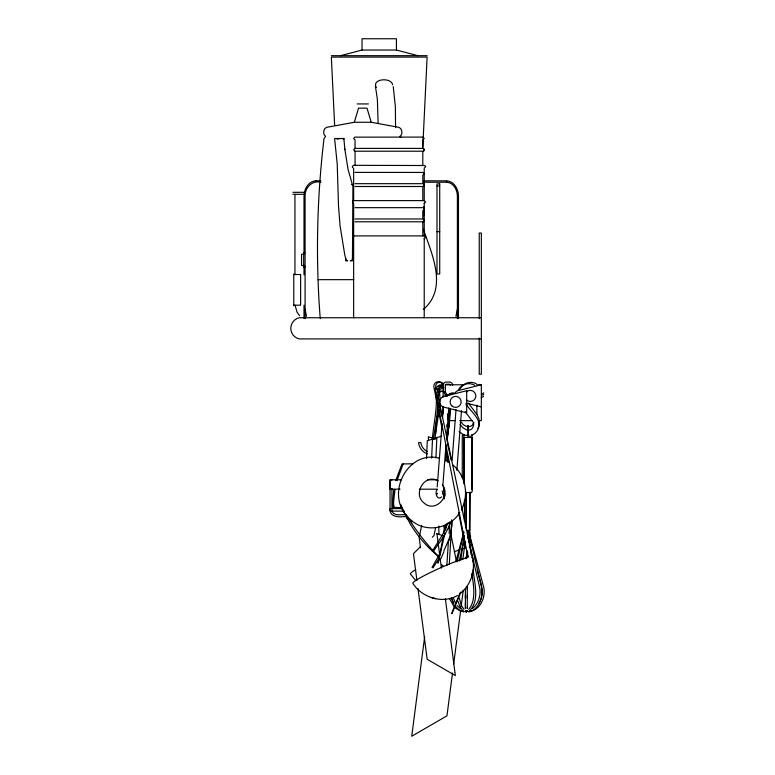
<?xml version="1.0" encoding="UTF-8"?>
<svg xmlns="http://www.w3.org/2000/svg" width="775" height="775" viewBox="0 0 775 775"><rect width="100%" height="100%" fill="white"/><g stroke="black" fill="none" stroke-linecap="round" stroke-linejoin="round"><path stroke-width="1.16" d="M401.973 507.635L392.654 507.431L393.748 489.461M465.397 607.28L465.397 608.365L465.397 589.32M465.397 605.963L465.397 603.551M465.397 598.164L465.397 595.268M466.211 610.962L466.211 611.901L466.705 610.962M467.277 607.28L467.277 608.365L467.277 586.346L467.277 589.32M467.277 598.164L467.277 595.268M467.645 534.76L467.926 530.681M468.081 538.732L467.926 530.701L467.829 531.398M445.702 460.447L446.632 445.518M395.589 127.642L395.357 106.504L393.235 86.587M449.142 422.956L449.355 415.981M447.553 419.633L447.756 413.714M449.82 409.491L449.432 420.999L447.049 439.58M438.137 409.801L438.262 406.4M426.512 458.616L427.296 440.743L441.411 436.17M431.656 458.122L432.498 439.057M435.957 457.957L436.848 437.642M422.792 147.153L427.112 57.098L331.351 57.098L334.645 125.54M445.664 460.97L446.39 449.548M446.855 565.537L448.522 539.565M449.355 526.583L449.577 523.038M449.297 564.568L451.835 520.839M449.132 533.433L449.645 526.409M438.078 402.07L434.998 439.532M441.595 496.901C437.41 501.125 434.475 492.803 436.993 489.655M437.207 486.981L442.099 423.634M442.564 417.609L443.407 406.778M442.922 484.53L445.983 444.869M446.536 437.71L448.841 407.902M452.116 460.205L456.02 409.646M456.863 470.27L461.474 410.653M432.363 438.805C433.797 422.113 438.292 405.218 435.502 388.449L439.444 385.02L443.155 384.758M438.253 399.978L438.03 394.62L439.706 394.959M433.38 439.202L436.926 416.243L435.637 433.893L439.086 409.936M439.444 405.548L440.006 398.612L439.299 390.038L442.293 388.081A5.793 5.793 0 0 1 443.998 387.82M446.807 439.231L449.122 425.339L450.449 409.113M457.395 309.254L455.933 316.316M447.03 441.314L448.88 425.252M468.991 542.423L469.359 536.881L468.72 531.514M446.768 426.608L447.068 424.293M394.407 507.315C392.353 504.796 394.814 493.811 394.979 489.461M412.155 733.014L411.728 736.25L446.952 715.838L452.513 673M412.242 732.307L424.652 636.788M453.695 663.913L460.65 610.342M461.096 606.903L463.256 590.317M460.805 560.267L464.147 535.486M462.84 559.317L465.223 541.618M466.908 610.962L466.443 611.901L465.581 610.962M445.557 530.168L446.565 523.842M445.46 524.452L443.91 533.074M473.603 424.468L473.757 421.949M478.843 424.429L479.279 421.968M465.804 558.794L467.373 551.219M469.476 546.143L470.551 536.881L469.456 529.654M466.976 553.282L467.412 551.064M449.19 529.403L449.878 521.759M448.861 540.708L451.932 525.518L451.738 519.841M421.697 525.276L419.188 537.627L420.505 547.789M435.647 527.397L433.971 535.632L432.305 537.288M444.85 533.51L438.185 562.999L443.222 536.426M436.567 495.128L436.722 494.421M448.212 522.583L442.554 534.74L432.324 551.093L433.341 551.354L444.201 535.825L449.481 525.489M469.418 546.646L469.931 544.35L469.311 544.399M449.151 526.971L450.033 523.018M467.093 610.962L466.686 611.775M467.209 610.962L466.337 611.901L465.397 610.962M457.076 561.846L463.838 532.9M459.188 561.081L463.508 542.568M466.86 557.884L467.635 554.522M390.338 510.948L389.709 509.853L390.338 508.768M389.709 509.853L389.883 509.233M467.499 430.222L467.935 425.601L468.371 428.866M468.371 426.037L467.499 426.037M467.713 436.112L468.148 428.565L468.584 436.112M468.584 429.001L467.713 429.001M473.477 561.856L473.622 558.969L471.888 557.264M467.277 610.962L466.279 611.901L465.465 610.962M455.787 561.817L463.915 531.708M472.75 561.701L473.012 559.482L472.256 558.281M325.577 136.322C322.478 134.714 323.291 128.369 326.624 127.342L354.32 122.276L358.554 108.161L367.011 108.161L371.244 122.276L398.941 127.342C402.273 128.369 403.087 134.714 399.987 136.322M342.308 138.512L343.858 139.151L343.8 138.512M396.955 480.607L403.184 463.963M395.725 480.607L401.993 463.963L413.017 463.779M459.982 592.904L451.641 613.509M451.941 613.645L460.941 592.003M473.603 422.879C472.004 428.778 463.857 427.141 461.454 422.288M477.865 428.343L478.843 426.017M440.743 559.027L444.007 551.519M461.871 508.72C469.117 494.198 465.339 475.007 452.619 464.758M443.92 550.55L449.2 539.051M437.798 562.805L438.117 561.216M479.008 603.037C485.954 593.011 479.793 580.649 477.245 570.361M440.781 551.994L432.033 567.503L433.06 567.784L438.999 558.358M442.816 385.902L438.427 388.556L437.633 389.709L437.875 392.654M471.646 489.335L472.014 434.494M469.456 528.201L469.815 492.629M459.459 389.341L462.752 385.524M459.72 512.537C450.101 528.831 425.824 533.161 411.525 520.519A34.294 34.294 0 0 1 406.943 515.956C385.495 493.21 407.989 449.723 439.415 458.18M438.427 388.556L437.633 389.709L439.299 390.038M458.403 389.835C461.377 384.071 469.195 381.901 474.717 385.291M352.654 201.025L352.654 203.021M352.654 236.317L352.654 238.312M423.402 309.37C448.066 288.407 431.917 254.152 423.382 229.235M437.042 493.782L437.526 493.239M447.776 395.308L448.599 394.485M447.873 395.424L450.527 393.332L454.77 393.332M420.215 546.917L413.453 553.66L416.921 580.349M438.272 390.765L437.943 388.827L435.502 388.449L437.836 388.934L440.83 386.977A5.793 5.793 0 0 1 442.535 386.715M460.834 593.04C469.999 585.319 474.881 572.822 473.089 560.935M468.71 609.237C476.392 601.09 473.583 584.234 471.743 573.471M447.805 395.182L450.023 393.836M463.033 434.446L462.258 435.608L462.258 477.574M481.488 394.339L483.755 392.838M482.622 395.182L483.755 394.427M481.265 397.827L483.532 396.325M468.933 611.32C480.345 601.245 474.174 582.325 473.137 569.712M472.401 608.443C478.446 604.374 481.507 594.183 479.434 586.53L473.486 561.081M457.444 595.52C442.515 604.209 421.794 597.535 412.804 583.275A32.511 2.993 -23.9 0 1 434.242 570.671A32.511 2.993 -23.9 0 1 467.993 557.332L436.432 396.829A4.514 4.466 -80.2 0 1 439.483 391.23A4.514 4.466 -80.2 0 1 445.024 394.291L445.383 396.112M440.152 387.384L437.836 388.934M464.39 384.352C467.868 381.901 472.663 381.717 476.363 383.79M449.587 393.952L450.566 393.477M471.481 435.279C477.352 433.419 480.025 426.793 479.153 421.038M449.81 394.766L450.808 394.33M406.943 515.956L411.593 523.241A228.441 228.441 0 0 0 438.786 556.712A127.991 127.991 0 0 1 410.275 524.036L403.242 510.58A36.251 36.251 0 0 1 400.568 504.554L405.005 514.503L405.596 514.251M325.577 136.468L324.018 138.512C316.888 198.187 315.561 258.559 320.23 318.477M340.574 55.684L362.032 50.046L396.442 50.046L417.899 55.684M478.718 420.641L481.343 420.641L481.343 384.787L459.246 390.319A5.561 5.561 0 0 0 454.915 393.235M435.017 388.633L436.044 389.011M437.468 397.972L438.495 398.35L472.411 557.642M468.546 611.785C479.58 609.692 483.61 595.888 481.285 586.162L468.565 531.737M468.894 611.785C480.432 610.293 486.438 596.537 483.445 586.132L470.008 536.339M468.584 430.27C472.052 430.212 474.61 426.105 473.167 422.617M315.822 180.837C308.227 181.234 303.965 189.362 304.003 196.249L304.003 254.365M421.658 148.393L355.066 148.393L353.652 149.798L355.066 151.212L421.658 151.212M424.225 203.438L425.64 202.023L424.225 200.618L353.652 200.618M424.225 238.719L425.64 237.315L424.225 235.9L353.652 235.9M451.593 393.187L453.695 393.187M437.226 386.367L443.126 385.94M339.615 138.512L337.135 139.151L337.086 138.512M331.351 55.684L427.112 55.684M357.139 103.927L368.425 103.927M354.32 122.276L371.244 122.276M343.868 138.512L334.606 138.512L337.222 164.048L338.472 205.356L340.022 225.554L344.768 254.859L346.144 260.148L347.733 260.807L345.718 260.807L345.708 258.22M355.066 172.389L423.179 172.438L424.225 173.794L422.811 175.208L422.811 183.675A1.405 1.395 -90 0 1 424.196 185.089A1.414 1.414 0 0 1 422.811 186.504L422.811 200.618M315.968 180.837L320.802 180.837M423.547 180.837L446.516 180.837L446.516 182.222C453.52 182.551 457.444 189.972 457.395 196.337L457.395 318.661M320.802 182.222C312.025 180.032 304.662 187.918 305.088 196.337L305.088 318.661M423.547 182.222L446.516 182.222L446.652 180.837C454.247 181.234 458.519 189.362 458.471 196.249L458.471 318.525M355.066 183.675L421.658 183.675M436.993 185.952L439.716 185.952M355.066 186.504L421.658 186.504M292.94 192.316L305.166 192.316M292.94 194.312L304.517 194.312M355.066 207.671L422.811 207.671M355.066 218.967L421.658 218.967M355.066 221.786L421.658 221.786M436.993 231.628L439.716 231.628M305.088 252.795L303.674 252.795L303.674 266.91L305.088 266.91M303.674 254.21L301.552 254.21L301.552 265.496L303.674 265.496M293.783 274.515L300.632 274.515L300.632 305.185L293.783 305.185M318.05 279.659L353.691 279.659M481.343 317.74L299.266 317.74C294.403 318.767 290.683 323.456 290.799 328.435A10.85 10.85 0 0 0 299.266 338.917L481.343 338.917M445.499 384.787L464.293 384.787M476.722 384.787L481.343 384.787M465.949 404.938L466.753 404.938M449.975 420.641L455.041 420.641M459.662 420.641L472.382 420.641M469.563 436.199L470.59 436.199M427.209 451.399A11.179 11.179 0 0 1 420.951 443.184L420.912 442.486L418.674 442.486L418.723 443.571A13.446 13.446 0 0 0 427.335 453.888M401.276 479.783L389.999 479.783L389.999 489.19L400.065 489.151M427.829 479.783L436.286 479.783M391.937 480.054L390.048 480.054L390.048 509.873C390.3 517.942 400.743 517.061 406.177 516.479M419.372 489.19L437.497 489.19M466.734 492.668L471.452 492.571L472.227 491.408L472.227 437.458L464.07 437.458L464.07 484.22M391.162 508.603L402.157 508.603M391.162 511.113L404.531 511.113M406.245 514.59C401.886 514.406 392.353 516.789 391.937 509.766M466.269 530.284L470.028 530.284L470.028 492.009M467.974 435.676L463.653 434.775L459.081 431.714M463.779 611.785L460.156 610.884L455.38 607.978M464.128 611.785L459.323 610.002L455.555 606.573M466.221 403.116L481.343 406.894M431.191 597.486L435.666 598.717M467.209 430.164L462.898 427.81L460.03 424.225M434.853 438.834L428.352 436.722L428.507 440.307M450.721 533.549L456.233 560.364M436.558 533.607L443.29 535.796M351.443 184.314L352.548 185.089L352.916 186.572L352.431 260.807L350.416 260.807L352.596 259.828L352.431 258.22M399.987 136.468L401.266 137.456M445.412 460.243L449.151 462.258M466.23 611.901L465.765 610.962M438.175 480.917C424.962 472.779 412.203 493.937 423.993 502.946C435.066 513.331 451.428 496.019 442.331 484.772M460.272 608.443L457.056 605.459M463.741 611.32L460.311 607.629L457.957 601.138M463.963 609.237L461.425 605.692L459.275 598.019M441.779 564.636L443.445 566.292M415.342 580.029L410.353 573.946A32.511 2.993 -23.9 0 1 415.662 569.683M352.654 167.739L352.286 166.373L353.652 165.327L424.933 165.521L425.64 166.741L424.225 168.146L424.225 200.725M299.634 315.619L297.087 312.306L295.081 305.34M453.985 606.563L449.452 598.436M468.497 403.203L477.187 414.828L479.153 419.449M466.095 403.785C469.873 411.099 479.134 416.475 479.057 425.446M465.174 411.632L472.421 421.309M392.625 84.746C391.133 76.977 371.457 78.701 376.262 87.439M468.052 555.685L468.613 556.683M453.666 603.037L451.253 597.883M405.005 514.503L407.534 519.327M442.205 490.982L444.424 498.538M455.506 603.105L453.404 597.922M453.85 603.996L451.583 598.397M443.048 493.578L443.813 495.448M352.548 185.089L348.043 169.367L344.894 149.478M306.542 316.316L305.088 309.254M375.381 86.093L377.357 98.987L378.132 123.39M443.484 496.649L444.104 498.964M469.437 543.73L472.944 558.765M445.073 495.971L443.213 485.634M446.603 396.509L445.887 394.572L446.071 396.509M438.97 403.194L441.74 416.165M447.533 443.3L451.069 459.817M461.396 508.197L461.9 510.551M447.107 396.412L446.749 394.591A4.514 4.466 -80.2 0 0 441.207 391.53A4.514 4.466 -80.2 0 0 438.156 397.12L438.398 398.369M436.771 401.692L433.981 387.49A4.514 4.466 -80.2 0 1 437.032 381.891A4.514 4.466 -80.2 0 1 442.573 384.962M438.398 409.956L442.108 428.827M446.749 452.426L448.609 461.871M458.587 512.604L462.995 535.021M464.613 543.275L465.543 547.993A32.511 2.993 -23.9 0 0 461.774 549.097M444.443 494.101L443.407 486.865M467.887 530.759L469.156 540.204M469.631 543.75L471.064 554.367M465.969 610.962L466.443 611.901L466.453 610.962M452.639 385.204L452.542 384.478A3.381 3.381 0 0 0 450.159 382.085L445.606 382.085A3.381 3.381 0 0 0 443.213 384.478L443.116 397.081M436.935 533.83L438.02 542.161M438.253 543.992L439.532 553.815M440.152 558.581L441.382 568.094M445.373 598.784L454.935 672.419M455.012 672.991L455.342 675.577L427.17 659.254L417.977 588.467M344.71 148.529L344.856 149.711M344.759 148.325L343.906 138.987M467.548 552.013L467.713 554.067M448.977 423.082L449.122 425.339M437.827 405.218L438.543 416.533M447.233 452.716L447.65 462.191M450.672 531.175L450.779 533.568M444.017 525.479L444.278 531.456M438.679 526.051L439.047 534.411M411.525 520.519L411.593 523.241M479.231 318.709L479.231 233.052L481.343 233.052L481.343 374.199L479.231 374.199L479.231 338.016M476.867 405.102L476.867 414.664M466.269 492.009L466.269 529.083M466.056 492.629L466.056 527.32M464.457 499.73L464.457 521.255M463.857 434.494L463.857 481.256M445.354 392.489L445.354 385.349A1.124 1.124 0 0 1 446.478 384.226L449.277 384.226A1.124 1.124 0 0 1 450.401 385.349M443.116 406.594L443.116 413.724M424.225 203.137L424.225 235.929M424.225 238.128L424.225 317.769M422.811 165.327L422.811 151.212A1.414 1.414 0 0 0 424.225 149.798A1.405 1.395 -90 0 0 422.811 148.393L422.811 139.917L424.225 138.512L422.811 137.097L354.698 137.146L353.652 138.512L355.066 139.917L355.066 148.393M422.811 210.49L422.811 218.967A1.405 1.395 -90 0 1 424.196 220.371A1.414 1.414 0 0 1 422.811 221.786L422.811 235.9M396.442 50.046L396.442 38.75L362.032 38.75L362.032 50.046M392.615 503.023L392.615 507.305M391.937 488.376L391.937 508.574M355.066 151.212L355.066 165.327M353.652 168.146L353.652 200.725M353.652 203.137L353.652 317.769M304.003 265.253L304.003 274.941M304.003 305.214L304.003 318.525M294.946 194.312L294.946 274.544M293.783 273.972L293.783 305.728M466.385 392.024A5.522 5.522 0 0 1 474.203 392.024A5.522 5.522 0 0 1 474.203 399.832A5.522 5.522 0 0 1 466.385 399.832M422.811 186.494A1.405 1.395 -90 0 0 424.196 185.089A1.414 1.414 0 0 0 422.811 183.675M422.811 151.212A1.405 1.395 -90 0 0 424.196 149.798A1.414 1.414 0 0 0 422.811 148.393M422.811 218.967A1.414 1.414 0 0 1 424.225 220.371A1.405 1.395 -90 0 1 422.811 221.786M423.547 206.47A15.122 8.593 -90 0 1 423.499 215.954M454.421 551.693A32.511 2.993 -23.9 0 1 459.74 549.775M435.705 387.791A4.514 4.466 -80.2 0 1 443.823 384.177M443.6 389.786A6.975 0.882 78.5 0 1 443.29 388.604M466.695 390.736L444.588 396.257A5.561 5.561 0 0 0 444.588 407.311L466.695 412.843L466.695 390.736M439.716 183.907L436.993 183.907L436.993 273.972L439.716 273.972L439.716 183.907M451.738 405.78A5.522 5.522 0 0 0 460.98 403.3A5.522 5.522 0 0 0 454.208 396.538A5.522 5.522 0 0 0 451.738 405.78"/></g></svg>
